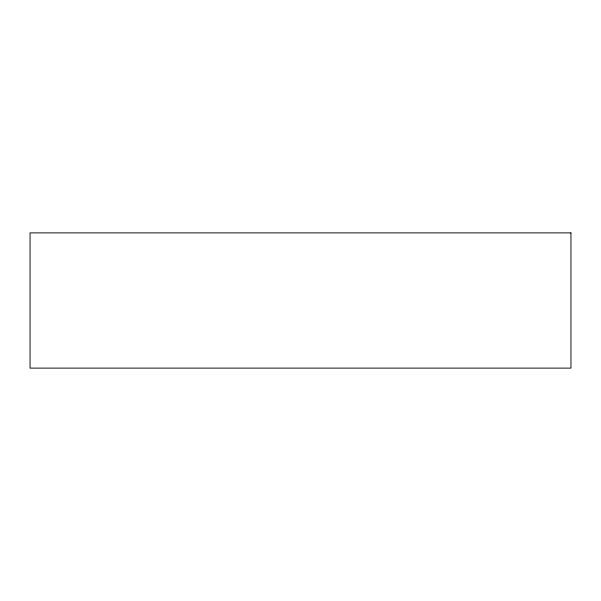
<?xml version="1.0" encoding="UTF-8"?>
<svg xmlns="http://www.w3.org/2000/svg" width="601" height="601" viewBox="0 0 601 601"><rect width="100%" height="100%" fill="white"/><g stroke="black" fill="none" stroke-linecap="round" stroke-linejoin="round"><path stroke-width="0.9" d="M570.95 232.887L30.05 232.887L30.05 368.113L570.95 368.113L570.95 232.887"/></g></svg>
